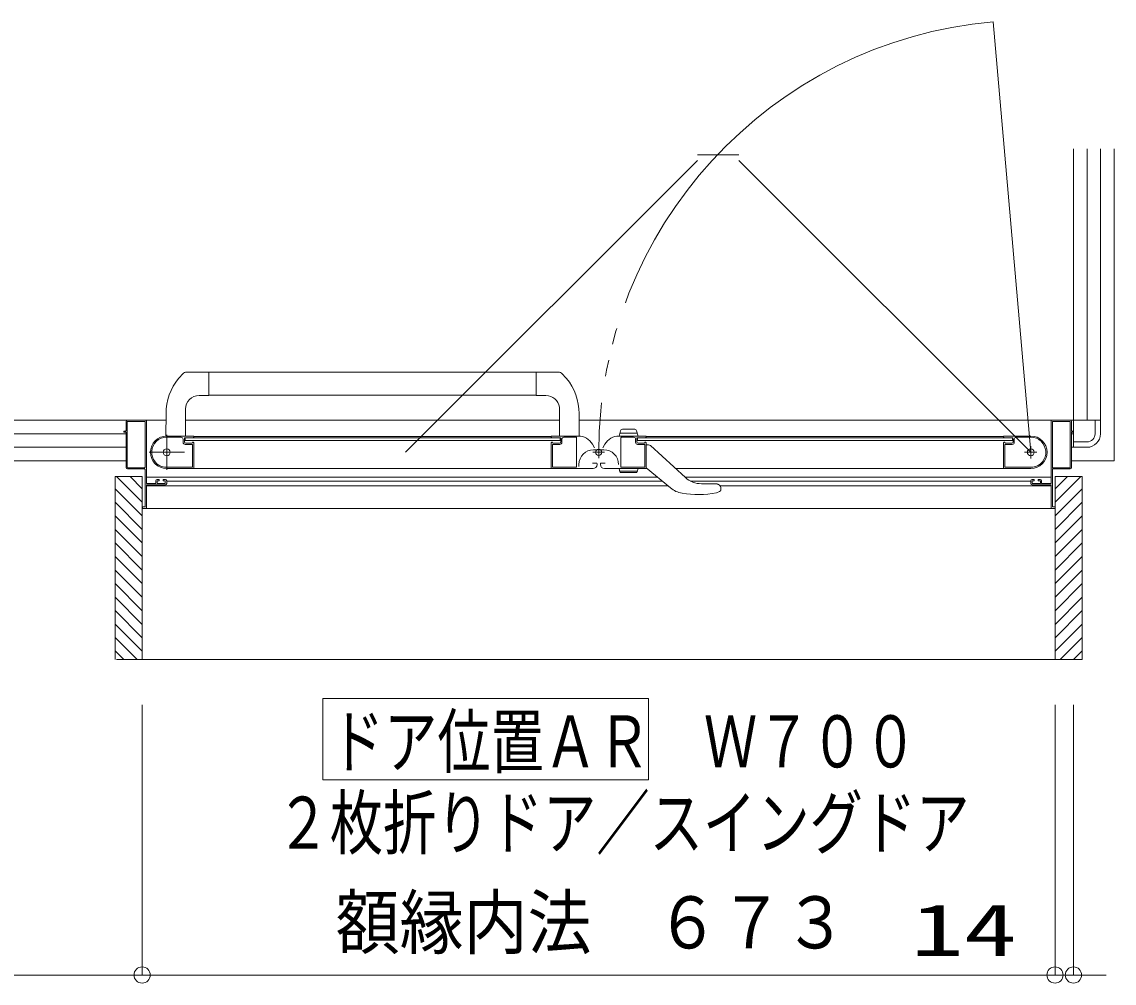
# Model space of a CAD drawing. Units: millimetres on the paper. Extents: x -305 to 305, y -152 to 152.
# Drawn here: x -157.2 to -116.93, y -85.67 to -50.25 of the extents above; entities that cross this region are included whole.
import ezdxf
from ezdxf.enums import TextEntityAlignment as Align

# ---------------------------------------------------------------- set-up
doc = ezdxf.new("R2010")
doc.units = ezdxf.units.MM
doc.linetypes.add('LONG_CHAIN', pattern=[21, 18, -1, 1, -1])
doc.linetypes.add('LONG_DOUBLE_CHAIN', pattern=[21.8, 18, -1, 0.6, -0.6, 0.6, -1])
doc.layers.add('0-0_0', color=7, linetype='Continuous', lineweight=9)
doc.layers.add('0-1_VIEW0001', color=7, linetype='Continuous', lineweight=9)
doc.styles.add('ＭＳ ゴシック', font='')
doc.styles.get('ＭＳ ゴシック').set_extended_font_data('MS Gothic')

# ---------------------------------------------------------------- blocks, each defined once
blk = doc.blocks.new('_ORIGIN')
at = {"layer": '0-0_0'}
blk.add_line((0, 0), (-1, 0), dxfattribs=at)
blk.add_circle((0, 0), 0.5, dxfattribs=at)

msp = doc.modelspace()

# ---------------------------------------------------------------- linework, layer by layer
at = {"layer": '0-0_0'}
for p, q in [((-152.764, -75.416), (-152.764, -85.375)), ((-152.764, -75.416), (-152.764, -85.375)), ((-119.114, -75.416), (-119.114, -85.375)), ((-119.114, -75.416), (-119.114, -85.375)), ((-118.434, -75.416), (-118.434, -85.375)), ((-202.834, -85.375), (-153.364, -85.375)), ((-152.164, -85.375), (-119.714, -85.375)), ((-119.114, -85.375), (-124.362, -85.375)), ((-119.714, -85.375), (-120.314, -85.375)), ((-119.114, -85.375), (-118.434, -85.375)), ((-117.834, -85.375), (-117.234, -85.375))]:
    msp.add_line(p, q, dxfattribs=at)
at = {"layer": '0-1_VIEW0001', "linetype": 'LONG_DOUBLE_CHAIN'}
for p, q in [((-121.397, -50.247), (-120.009, -66.111)), ((-132.296, -55.151), (-130.77, -55.151)), ((-116.934, -54.926), (-116.934, -66.426)), ((-143.056, -66.111), (-132.296, -55.351)), ((-120.009, -66.111), (-130.77, -55.351)), ((-204.934, -66.426), (-153.359, -66.426)), ((-118.509, -66.426), (-116.934, -66.426))]:
    msp.add_line(p, q, dxfattribs=at)
at = {"layer": '0-1_VIEW0001'}
for p, q in [((-118.434, -65.926), (-118.434, -54.926)), ((-117.934, -64.926), (-117.934, -54.926)), ((-117.434, -54.926), (-117.434, -64.926)), ((-117.434, -64.926), (-117.434, -54.926)), ((-151.422, -63.388), (-151.238, -63.189)), ((-150.309, -63.161), (-151.169, -63.161)), ((-150.309, -63.161), (-137.374, -63.161)), ((-150.309, -64.016), (-150.309, -63.161)), ((-138.235, -64.016), (-138.235, -63.161)), ((-137.122, -63.387), (-137.305, -63.189)), ((-150.309, -64.016), (-150.664, -64.016)), ((-150.309, -64.011), (-138.235, -64.011)), ((-138.235, -64.016), (-137.88, -64.016)), ((-151.884, -64.684), (-151.887, -65.501)), ((-151.164, -64.516), (-151.164, -65.511)), ((-137.385, -64.447), (-137.385, -65.501)), ((-136.659, -64.684), (-136.657, -65.501)), ((-153.359, -64.976), (-153.359, -65.311)), ((-153.314, -64.986), (-153.314, -66.666)), ((-153.311, -64.926), (-151.885, -64.926)), ((-152.674, -64.971), (-153.299, -64.971)), ((-152.659, -66.666), (-152.659, -64.986)), ((-152.609, -67.246), (-152.609, -64.951)), ((-151.159, -64.926), (-137.385, -64.926)), ((-117.434, -64.926), (-136.659, -64.926)), ((-136.659, -64.926), (-118.559, -64.926)), ((-119.259, -67.246), (-119.259, -64.951)), ((-119.209, -66.666), (-119.209, -64.986)), ((-119.194, -64.971), (-118.569, -64.971)), ((-118.554, -64.986), (-118.554, -66.666)), ((-118.509, -64.976), (-118.509, -65.311)), ((-117.834, -64.926), (-117.434, -64.926)), ((-117.634, -64.926), (-117.634, -65.426)), ((-117.434, -64.926), (-117.434, -65.426)), ((-153.359, -65.426), (-203.434, -65.426)), ((-153.434, -65.336), (-153.434, -65.356)), ((-153.374, -65.326), (-153.424, -65.326)), ((-153.424, -65.366), (-153.374, -65.366)), ((-153.359, -65.381), (-153.359, -66.676)), ((-150.874, -65.511), (-151.859, -65.511)), ((-151.329, -65.556), (-151.859, -65.556)), ((-151.254, -65.746), (-151.254, -65.631)), ((-151.209, -65.726), (-151.209, -65.601)), ((-151.184, -65.676), (-151.184, -65.576)), ((-137.359, -65.576), (-151.184, -65.576)), ((-150.881, -65.574), (-150.867, -65.566)), ((-137.684, -65.526), (-150.859, -65.526)), ((-150.859, -65.553), (-150.859, -65.526)), ((-137.684, -65.526), (-137.684, -65.553)), ((-137.677, -65.566), (-137.663, -65.574)), ((-137.669, -65.511), (-136.683, -65.511)), ((-137.359, -65.576), (-137.359, -65.676)), ((-137.334, -65.601), (-137.334, -65.726)), ((-137.294, -65.631), (-137.294, -65.746)), ((-136.769, -65.556), (-137.219, -65.556)), ((-136.754, -66.651), (-136.754, -65.571)), ((-134.199, -65.511), (-135.186, -65.511)), ((-135.184, -65.511), (-135.132, -65.317)), ((-134.51, -65.411), (-135.157, -65.411)), ((-135.114, -66.651), (-135.114, -65.571)), ((-135.099, -65.556), (-134.649, -65.556)), ((-135.059, -65.261), (-134.608, -65.261)), ((-134.574, -65.631), (-134.574, -65.746)), ((-134.484, -65.511), (-134.536, -65.317)), ((-134.534, -65.601), (-134.534, -65.726)), ((-134.509, -65.576), (-120.684, -65.576)), ((-134.509, -65.576), (-134.509, -65.676)), ((-134.192, -65.566), (-134.206, -65.574)), ((-134.184, -65.526), (-121.009, -65.526)), ((-134.184, -65.526), (-134.184, -65.553)), ((-121.009, -65.553), (-121.009, -65.526)), ((-120.988, -65.574), (-121.002, -65.566)), ((-120.994, -65.511), (-120.009, -65.511)), ((-120.684, -65.676), (-120.684, -65.576)), ((-120.659, -65.726), (-120.659, -65.601)), ((-120.614, -65.746), (-120.614, -65.631)), ((-120.539, -65.556), (-120.009, -65.556)), ((-118.509, -65.381), (-118.509, -66.676)), ((-118.434, -65.426), (-118.509, -65.426)), ((-118.494, -65.326), (-118.444, -65.326)), ((-118.444, -65.366), (-118.494, -65.366)), ((-118.434, -65.336), (-118.434, -65.356)), ((-118.434, -65.926), (-118.434, -65.526)), ((-203.434, -65.926), (-153.359, -65.926)), ((-153.359, -65.926), (-203.434, -65.926)), ((-137.359, -65.676), (-151.184, -65.676)), ((-150.919, -65.821), (-151.179, -65.821)), ((-150.934, -65.776), (-151.159, -65.776)), ((-150.909, -66.651), (-150.909, -65.831)), ((-150.888, -65.736), (-150.894, -65.736)), ((-150.867, -65.747), (-150.881, -65.738)), ((-150.859, -66.701), (-150.859, -65.76)), ((-137.684, -66.711), (-137.684, -65.76)), ((-137.663, -65.738), (-137.677, -65.747)), ((-137.649, -65.736), (-137.655, -65.736)), ((-137.634, -65.836), (-137.634, -66.651)), ((-137.369, -65.821), (-137.619, -65.821)), ((-137.384, -65.776), (-137.609, -65.776)), ((-136.088, -65.941), (-136.163, -65.811)), ((-136.124, -66.017), (-135.744, -66.017)), ((-135.78, -65.941), (-135.705, -65.811)), ((-134.509, -65.676), (-120.684, -65.676)), ((-134.499, -65.821), (-134.249, -65.821)), ((-134.484, -65.776), (-134.259, -65.776)), ((-134.234, -65.836), (-134.234, -66.651)), ((-134.219, -65.736), (-134.213, -65.736)), ((-134.206, -65.738), (-134.192, -65.747)), ((-134.184, -65.76), (-134.184, -66.701)), ((-134.184, -65.836), (-134.093, -65.836)), ((-134.022, -65.866), (-132.734, -67.044)), ((-121.009, -66.701), (-121.009, -65.76)), ((-121.002, -65.747), (-120.988, -65.738)), ((-120.98, -65.736), (-120.974, -65.736)), ((-120.959, -66.651), (-120.959, -65.831)), ((-120.949, -65.821), (-120.689, -65.821)), ((-120.934, -65.776), (-120.709, -65.776)), ((-118.509, -65.926), (-118.434, -65.926)), ((-118.434, -65.926), (-118.509, -65.926)), ((-117.934, -65.726), (-118.434, -65.726)), ((-118.434, -65.926), (-117.934, -65.926)), ((-153.309, -66.726), (-152.674, -66.726)), ((-153.299, -66.681), (-152.674, -66.681)), ((-152.659, -66.741), (-152.659, -68.111)), ((-151.933, -66.661), (-150.919, -66.661)), ((-151.86, -66.711), (-137.684, -66.711)), ((-137.715, -66.711), (-136.145, -66.711)), ((-137.624, -66.661), (-136.764, -66.661)), ((-136.664, -66.637), (-136.664, -66.557)), ((-136.019, -66.506), (-136.169, -66.506)), ((-135.994, -66.561), (-135.994, -66.531)), ((-135.874, -66.561), (-135.874, -66.531)), ((-135.849, -66.506), (-135.699, -66.506)), ((-134.154, -66.711), (-135.724, -66.711)), ((-134.51, -66.811), (-135.157, -66.811)), ((-134.244, -66.661), (-135.104, -66.661)), ((-134.484, -66.711), (-134.517, -66.835)), ((-133.289, -67.425), (-134.184, -66.686)), ((-120.009, -66.711), (-133.098, -66.711)), ((-119.936, -66.661), (-120.949, -66.661)), ((-119.209, -66.741), (-119.209, -68.111)), ((-118.569, -66.681), (-119.194, -66.681)), ((-118.559, -66.726), (-119.194, -66.726)), ((-153.759, -73.751), (-153.759, -67.001)), ((-152.76, -67.001), (-153.759, -67.001)), ((-152.759, -67.951), (-153.709, -67.001)), ((-152.759, -67.451), (-153.209, -67.001)), ((-152.759, -73.751), (-152.759, -67.001)), ((-133.764, -67.033), (-152.609, -67.033)), ((-152.259, -67.161), (-152.259, -67.246)), ((-152.214, -67.246), (-152.214, -67.176)), ((-152.154, -67.111), (-152.209, -67.111)), ((-152.199, -67.161), (-152.154, -67.161)), ((-152.139, -67.146), (-152.139, -67.126)), ((-151.989, -67.126), (-151.989, -67.146)), ((-151.909, -67.111), (-151.974, -67.111)), ((-151.974, -67.161), (-151.929, -67.161)), ((-151.914, -67.176), (-151.914, -67.246)), ((-151.859, -67.261), (-151.859, -67.161)), ((-133.594, -67.173), (-151.859, -67.173)), ((-135.117, -66.861), (-134.551, -66.861)), ((-119.259, -67.033), (-132.746, -67.033)), ((-120.009, -67.173), (-132.549, -67.173)), ((-120.009, -67.261), (-120.009, -67.161)), ((-119.959, -67.111), (-119.894, -67.111)), ((-119.954, -67.176), (-119.954, -67.246)), ((-119.894, -67.161), (-119.939, -67.161)), ((-119.879, -67.126), (-119.879, -67.146)), ((-119.729, -67.146), (-119.729, -67.126)), ((-119.714, -67.111), (-119.659, -67.111)), ((-119.669, -67.161), (-119.714, -67.161)), ((-119.654, -67.246), (-119.654, -67.176)), ((-119.609, -67.161), (-119.609, -67.246)), ((-119.109, -73.751), (-119.109, -67.001)), ((-119.109, -67.951), (-118.159, -67.001)), ((-119.109, -67.451), (-118.659, -67.001)), ((-152.759, -68.451), (-153.759, -67.451)), ((-152.609, -68.161), (-152.609, -67.326)), ((-133.38, -67.35), (-152.609, -67.35)), ((-152.274, -67.261), (-152.594, -67.261)), ((-152.594, -67.311), (-151.909, -67.311)), ((-151.929, -67.261), (-152.199, -67.261)), ((-132.151, -67.27), (-131.631, -67.27)), ((-131.598, -67.604), (-131.482, -67.56)), ((-131.448, -67.533), (-131.482, -67.56)), ((-131.47, -67.332), (-131.468, -67.334)), ((-131.448, -67.533), (-131.447, -67.533)), ((-119.259, -67.35), (-131.434, -67.35)), ((-131.434, -67.408), (-131.434, -67.49)), ((-119.274, -67.311), (-119.959, -67.311)), ((-119.939, -67.261), (-119.669, -67.261)), ((-119.594, -67.261), (-119.274, -67.261)), ((-119.259, -68.161), (-119.259, -67.326)), ((-119.109, -68.451), (-118.109, -67.451)), ((-152.759, -68.951), (-153.759, -67.951)), ((-119.109, -68.951), (-118.109, -67.951)), ((-152.674, -68.126), (-152.744, -68.126)), ((-152.744, -68.176), (-152.624, -68.176)), ((-119.259, -68.176), (-152.609, -68.176)), ((-119.124, -68.176), (-119.244, -68.176)), ((-119.194, -68.126), (-119.124, -68.126)), ((-152.759, -69.451), (-153.759, -68.451)), ((-119.109, -69.451), (-118.109, -68.451)), ((-152.759, -69.951), (-153.759, -68.951)), ((-119.109, -69.951), (-118.109, -68.951)), ((-152.759, -70.451), (-153.759, -69.451)), ((-119.109, -70.451), (-118.109, -69.451)), ((-152.759, -70.951), (-153.759, -69.951)), ((-119.109, -70.951), (-118.109, -69.951)), ((-152.759, -71.451), (-153.759, -70.451)), ((-119.109, -71.451), (-118.109, -70.451)), ((-152.759, -71.951), (-153.759, -70.951)), ((-119.109, -71.951), (-118.109, -70.951)), ((-152.759, -72.451), (-153.759, -71.451)), ((-119.109, -72.451), (-118.109, -71.451)), ((-152.759, -72.946), (-153.759, -71.946)), ((-119.109, -72.946), (-118.109, -71.946)), ((-152.759, -73.441), (-153.759, -72.441)), ((-119.109, -73.441), (-118.109, -72.441)), ((-152.944, -73.751), (-153.759, -72.936)), ((-118.925, -73.751), (-118.109, -72.936)), ((-153.439, -73.751), (-153.759, -73.431)), ((-118.43, -73.751), (-118.109, -73.431)), ((-153.708, -73.751), (-118.109, -73.751)), ((-146.099, -78.182), (-146.099, -75.182)), ((-146.099, -75.182), (-134.099, -75.182)), ((-134.099, -78.182), (-134.099, -75.182)), ((-146.099, -78.182), (-134.099, -78.182))]:
    msp.add_line(p, q, dxfattribs=at)
at = {"layer": '0-1_VIEW0001', "linetype": 'LONG_CHAIN'}
for p, q in [((-151.859, -65.461), (-151.859, -66.761)), ((-135.934, -66.324), (-135.934, -65.932)), ((-120.009, -66.341), (-120.009, -65.881)), ((-151.209, -66.111), (-152.509, -66.111)), ((-136.147, -66.111), (-135.722, -66.111)), ((-119.779, -66.111), (-120.239, -66.111))]:
    msp.add_line(p, q, dxfattribs=at)
at = {"layer": '0-1_VIEW0001', "color": 5}
msp.add_line((-119.109, -67.001), (-119.109, -73.751), dxfattribs=at)
at = {"layer": '0-1_VIEW0001'}
for points in [[(-153.309, -64.926), (-204.434, -64.926), (-204.434, -54.926)], [(-134.484, -66.711), (-135.184, -66.711), (-135.15, -66.835)], [(-118.109, -73.751), (-118.109, -67.001), (-119.11, -67.001)], [(-131.57, -67.279), (-131.574, -67.277), (-131.578, -67.276), (-131.582, -67.276), (-131.587, -67.275), (-131.591, -67.274), (-131.595, -67.273), (-131.6, -67.273), (-131.604, -67.272), (-131.608, -67.271), (-131.613, -67.271), (-131.615, -67.271), (-131.617, -67.271), (-131.619, -67.271), (-131.621, -67.27), (-131.623, -67.27), (-131.626, -67.27), (-131.628, -67.27), (-131.63, -67.27), (-131.632, -67.27), (-131.634, -67.27)], [(-131.47, -67.331), (-131.471, -67.331), (-131.472, -67.33), (-131.473, -67.329), (-131.474, -67.328), (-131.475, -67.327), (-131.477, -67.326), (-131.478, -67.325), (-131.479, -67.324), (-131.481, -67.323), (-131.482, -67.322), (-131.484, -67.321), (-131.485, -67.32), (-131.486, -67.319), (-131.488, -67.317), (-131.489, -67.316), (-131.491, -67.315), (-131.492, -67.314), (-131.494, -67.313), (-131.496, -67.312), (-131.499, -67.31), (-131.502, -67.308), (-131.505, -67.306), (-131.508, -67.304), (-131.512, -67.302), (-131.515, -67.3), (-131.519, -67.298), (-131.523, -67.296), (-131.526, -67.295), (-131.53, -67.293), (-131.534, -67.291), (-131.538, -67.29), (-131.541, -67.288), (-131.545, -67.286), (-131.549, -67.285), (-131.553, -67.284), (-131.557, -67.282), (-131.561, -67.281), (-131.566, -67.28), (-131.57, -67.279)], [(-131.434, -67.49), (-131.434, -67.492), (-131.435, -67.495), (-131.435, -67.497), (-131.435, -67.499), (-131.436, -67.501), (-131.436, -67.504), (-131.436, -67.506), (-131.437, -67.508), (-131.437, -67.51), (-131.438, -67.512), (-131.438, -67.515), (-131.439, -67.517), (-131.44, -67.519), (-131.44, -67.521), (-131.441, -67.523), (-131.442, -67.525), (-131.443, -67.527), (-131.445, -67.529), (-131.446, -67.531), (-131.447, -67.533)]]:
    msp.add_lwpolyline(points, dxfattribs=at)
for centre, radius in [((-151.859, -66.111), 0.125), ((-135.934, -66.111), 0.113), ((-120.009, -66.111), 0.125)]:
    msp.add_circle(centre, radius, dxfattribs=at)
at = {"layer": '0-1_VIEW0001', "linetype": 'LONG_DOUBLE_CHAIN'}
msp.add_arc((-120.009, -66.111), 15.925, 95, 180, dxfattribs=at)
at = {"layer": '0-1_VIEW0001'}
for centre, radius, start, end in [((-151.169, -63.261), 0.1, 90, 133.4724), ((-137.374, -63.261), 0.1, 46.5276, 90), ((-149.814, -64.691), 2.07, 140.9758, 179.8), ((-138.729, -64.691), 2.07, 0.2, 39.0581), ((-150.664, -64.516), 0.5, 90, 180), ((-137.88, -64.516), 0.5, 7.9556, 90), ((-153.309, -64.976), 0.05, 90, 180), ((-153.299, -64.986), 0.015, 90, 180), ((-152.674, -64.986), 0.015, 0, 90), ((-152.634, -64.951), 0.025, 0, 90), ((-119.234, -64.951), 0.025, 90, 180), ((-119.194, -64.986), 0.015, 90, 180), ((-118.569, -64.986), 0.015, 0, 90), ((-118.559, -64.976), 0.05, 0, 90), ((-153.424, -65.336), 0.01, 90, 180), ((-153.424, -65.356), 0.01, 180, 270), ((-153.374, -65.311), 0.015, 270, 0), ((-153.374, -65.381), 0.015, 0, 90), ((-151.859, -66.111), 0.6, 90, 270), ((-151.859, -66.111), 0.555, 90, 262.2329), ((-151.329, -65.631), 0.075, 0, 90), ((-151.184, -65.601), 0.025, 90, 180), ((-150.888, -65.561), 0.015, 270, 300.9638), ((-150.874, -65.526), 0.015, 0, 90), ((-150.874, -65.553), 0.015, 300.9638, 0), ((-137.669, -65.526), 0.015, 90, 180), ((-137.669, -65.553), 0.015, 180, 239.0362), ((-137.655, -65.561), 0.015, 239.0362, 270), ((-137.359, -65.601), 0.025, 0, 90), ((-137.219, -65.631), 0.075, 90, 180), ((-136.769, -65.571), 0.015, 0, 90), ((-136.683, -66.111), 0.6, 30, 90), ((-135.186, -66.111), 0.6, 90, 150), ((-135.059, -65.336), 0.075, 90, 165), ((-135.099, -65.571), 0.015, 90, 180), ((-134.649, -65.631), 0.075, 0, 90), ((-134.608, -65.336), 0.075, 15, 90), ((-134.509, -65.601), 0.025, 90, 180), ((-134.213, -65.561), 0.015, 270, 300.9638), ((-134.199, -65.526), 0.015, 0, 90), ((-134.199, -65.553), 0.015, 300.9638, 0), ((-120.994, -65.526), 0.015, 90, 180), ((-120.994, -65.553), 0.015, 180, 239.0362), ((-120.98, -65.561), 0.015, 239.0362, 270), ((-120.684, -65.601), 0.025, 0, 90), ((-120.539, -65.631), 0.075, 90, 180), ((-120.009, -66.111), 0.6, 270, 90), ((-120.009, -66.111), 0.555, 277.7671, 90), ((-118.494, -65.311), 0.015, 180, 270), ((-118.494, -65.381), 0.015, 90, 180), ((-118.444, -65.336), 0.01, 0, 90), ((-118.444, -65.356), 0.01, 270, 0), ((-117.934, -65.426), 0.5, 270, 0), ((-117.934, -65.426), 0.3, 270, 0), ((-151.179, -65.746), 0.075, 180, 270), ((-151.159, -65.726), 0.05, 180, 270), ((-150.934, -65.751), 0.025, 270, 0), ((-150.919, -65.831), 0.01, 0, 90), ((-150.894, -65.751), 0.015, 90, 180), ((-150.888, -65.751), 0.015, 59.0362, 90), ((-150.874, -65.76), 0.015, 0, 59.0362), ((-137.669, -65.76), 0.015, 120.9638, 180), ((-137.655, -65.751), 0.015, 90, 120.9638), ((-137.649, -65.751), 0.015, 0, 90), ((-137.609, -65.751), 0.025, 180, 270), ((-137.619, -65.836), 0.015, 90, 180), ((-137.384, -65.726), 0.05, 270, 0), ((-137.369, -65.746), 0.075, 270, 0), ((-136.124, -66.557), 0.54, 90, 180), ((-135.744, -66.557), 0.54, 0, 90), ((-134.499, -65.746), 0.075, 180, 270), ((-134.484, -65.726), 0.05, 180, 270), ((-134.259, -65.751), 0.025, 270, 0), ((-134.249, -65.836), 0.015, 0, 90), ((-134.219, -65.751), 0.015, 90, 180), ((-134.213, -65.751), 0.015, 59.0362, 90), ((-134.199, -65.76), 0.015, 0, 59.0362), ((-134.093, -65.936), 0.1, 47.5638, 90), ((-120.994, -65.76), 0.015, 120.9638, 180), ((-120.98, -65.751), 0.015, 90, 120.9638), ((-120.974, -65.751), 0.015, 0, 90), ((-120.934, -65.751), 0.025, 180, 270), ((-120.949, -65.831), 0.01, 90, 180), ((-120.709, -65.726), 0.05, 270, 0), ((-120.689, -65.746), 0.075, 270, 0), ((-153.309, -66.676), 0.05, 180, 270), ((-153.299, -66.666), 0.015, 180, 270), ((-152.674, -66.666), 0.015, 270, 0), ((-152.674, -66.741), 0.015, 0, 90), ((-151.933, -66.651), 0.01, 262.2329, 270), ((-150.919, -66.651), 0.01, 270, 0), ((-150.869, -66.701), 0.01, 270, 0), ((-137.674, -66.701), 0.01, 180, 270), ((-137.624, -66.651), 0.01, 180, 270), ((-136.764, -66.651), 0.01, 270, 0), ((-136.144, -66.561), 0.15, 270, 0), ((-136.019, -66.531), 0.025, 0, 90), ((-135.849, -66.531), 0.025, 90, 180), ((-135.724, -66.561), 0.15, 180, 270), ((-135.117, -66.826), 0.035, 195, 270), ((-135.104, -66.651), 0.01, 180, 270), ((-134.551, -66.826), 0.035, 270, 345), ((-134.244, -66.651), 0.01, 270, 0), ((-134.194, -66.701), 0.01, 270, 0), ((-120.999, -66.701), 0.01, 180, 270), ((-120.949, -66.651), 0.01, 180, 270), ((-120.109, -66.696), 0.015, 267.3065, 270), ((-119.936, -66.651), 0.01, 270, 277.7671), ((-119.194, -66.666), 0.015, 180, 270), ((-119.194, -66.741), 0.015, 90, 180), ((-118.569, -66.666), 0.015, 270, 0), ((-118.559, -66.676), 0.05, 270, 0), ((-152.209, -67.161), 0.05, 90, 180), ((-152.199, -67.176), 0.015, 90, 180), ((-152.154, -67.126), 0.015, 0, 90), ((-152.154, -67.146), 0.015, 270, 0), ((-151.974, -67.126), 0.015, 90, 180), ((-151.974, -67.146), 0.015, 180, 270), ((-151.929, -67.176), 0.015, 0, 90), ((-151.909, -67.161), 0.05, 0, 90), ((-132.151, -66.405), 0.865, 227.5638, 270), ((-119.959, -67.161), 0.05, 90, 180), ((-119.939, -67.176), 0.015, 90, 180), ((-119.894, -67.126), 0.015, 0, 90), ((-119.894, -67.146), 0.015, 270, 0), ((-119.714, -67.126), 0.015, 90, 180), ((-119.714, -67.146), 0.015, 180, 270), ((-119.669, -67.176), 0.015, 0, 90), ((-119.659, -67.161), 0.05, 0, 90), ((-152.594, -67.246), 0.015, 180, 270), ((-152.594, -67.326), 0.015, 90, 180), ((-152.274, -67.246), 0.015, 270, 0), ((-152.199, -67.246), 0.015, 180, 270), ((-151.929, -67.246), 0.015, 270, 0), ((-151.909, -67.261), 0.05, 270, 0), ((-132.716, -66.73), 0.9, 230.5, 260.7116), ((-132.269, -63.996), 3.67, 260.7116, 280.5453), ((-131.534, -67.408), 0.1, 0, 48.1897), ((-119.959, -67.261), 0.05, 180, 270), ((-119.939, -67.246), 0.015, 180, 270), ((-119.669, -67.246), 0.015, 270, 0), ((-119.594, -67.246), 0.015, 180, 270), ((-119.274, -67.246), 0.015, 270, 0), ((-119.274, -67.326), 0.015, 0, 90), ((-152.744, -68.141), 0.015, 90, 180), ((-152.744, -68.161), 0.015, 180, 270), ((-152.674, -68.111), 0.015, 270, 0), ((-152.624, -68.161), 0.015, 270, 0), ((-119.244, -68.161), 0.015, 180, 270), ((-119.194, -68.111), 0.015, 180, 270), ((-119.124, -68.141), 0.015, 0, 90), ((-119.124, -68.161), 0.015, 270, 0)]:
    msp.add_arc(centre, radius, start, end, dxfattribs=at)

# ---------------------------------------------------------------- block references
at = {"layer": '0-0_0', "xscale": 0.6, "yscale": 0.6}
for p in [(-152.764, -85.375), (-119.114, -85.375), (-119.114, -85.375)]:
    msp.add_blockref('_ORIGIN', p, dxfattribs=at)
at = {"layer": '0-0_0', "xscale": 0.6, "yscale": 0.6, "rotation": 180}
for p in [(-152.764, -85.375), (-118.434, -85.375)]:
    msp.add_blockref('_ORIGIN', p, dxfattribs=at)

# ---------------------------------------------------------------- texts
at = {"layer": '0-0_0', "style": 'ＭＳ ゴシック'}
for s, width, p in [('額縁内法\u3000６７３', 0.9, (-145.632, -84.972)), ('14', 1.5, (-124.433, -85.245))]:
    msp.add_text(s, height=1.921, dxfattribs=dict(at, width=width)).set_placement(p, align=Align.BOTTOM_LEFT)
at = {"layer": '0-1_VIEW0001', "style": 'ＭＳ ゴシック', "width": 0.75}
for s, p in [('ドア位置ＡＲ\u3000Ｗ７００', (-145.813, -78.301)), ('２枚折りドア／スイングドア', (-147.813, -81.299))]:
    msp.add_text(s, height=1.921, dxfattribs=at).set_placement(p, align=Align.BOTTOM_LEFT)

doc.saveas('drawing.dxf')
